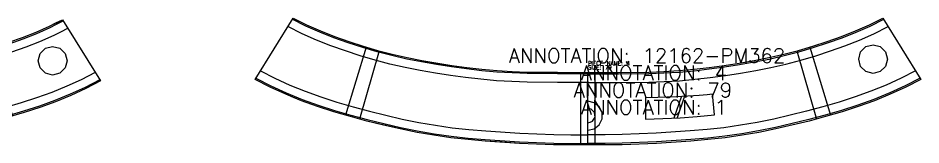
# Model space of a CAD drawing. Extents: x 0 to 3491, y 0 to 2996.
# Drawn here: x 1552 to 2179, y 1448 to 1536 of the extents above; entities that cross this region are included whole.
import ezdxf

# ---------------------------------------------------------------- set-up
doc = ezdxf.new("R2010")
doc.units = 0
for name, color, linetype in [('1', 7, 'CONTINUOUS'), ('14', 7, 'CONTINUOUS'), ('5', 5, 'CONTINUOUS'), ('8', 4, 'CONTINUOUS')]:
    doc.layers.add(name, color=color, linetype=linetype)
doc.styles.get("Standard").update_dxf_attribs({"font": 'txt', "bigfont": ' '})

# ---------------------------------------------------------------- blocks, each defined once
blk = doc.blocks.new('BLK_4_5')
at = {"layer": '1'}
blk.add_lwpolyline([(37.3242, 74.4072), (63.7281, 116.9337), (72.7735, 112.385), (81.9959, 108.2564), (91.4319, 104.5854), (100.9973, 101.2442), (110.6278, 98.0812), (120.3406, 95.1858), (130.1471, 92.5955), (140.0275, 90.3037), (149.9829, 88.3427), (159.986, 86.6242), (180.072, 83.6772), (190.1557, 82.4831), (200.2637, 81.5378), (210.3995, 80.9355), (220.5493, 80.5793), (240.86, 80.4066), (251.0157, 80.3614), (261.1713, 80.3162), (281.4822, 80.4478), (301.7932, 80.5793), (311.9431, 80.9355), (322.0789, 81.5378), (332.1869, 82.4831), (342.2705, 83.6772), (362.3566, 86.6242), (372.3596, 88.3427), (382.3151, 90.3037), (392.1955, 92.5955), (402.002, 95.1858), (411.7148, 98.0812), (421.3452, 101.2442), (430.9107, 104.5854), (440.3467, 108.2564), (449.5691, 112.385), (454.0918, 114.6596), (458.6145, 116.9342), (485.0183, 74.4072), (474.813, 69.111), (464.4007, 64.2892), (453.7433, 59.9636), (442.9218, 56.0492), (431.9782, 52.4666), (420.9351, 49.1942), (409.8126, 46.1828), (387.3853, 40.8458), (376.0901, 38.5419), (364.7254, 36.568), (353.3093, 34.9205), (341.8421, 33.655), (330.3455, 32.648), (307.3175, 31.0903), (284.2542, 30.1787), (272.7149, 30.0305), (261.1713, 30.0876), (249.6277, 30.0305), (238.0884, 30.1787), (215.025, 31.0903), (191.9971, 32.6475), (180.5005, 33.6545), (169.0332, 34.92), (157.6172, 36.5675), (146.2525, 38.5414), (134.9573, 40.8453), (112.5299, 46.1823), (101.4075, 49.1937), (90.3644, 52.4661), (79.4208, 56.0487), (68.5993, 59.9631), (63.2706, 62.1259), (57.9419, 64.2887), (52.7358, 66.6996), (47.5296, 69.1105), (42.4269, 71.7588), (37.3242, 74.4072)], close=True, dxfattribs=at)
at = {"layer": '14'}
blk.add_lwpolyline([(37.3242, 74.4027), (63.7281, 116.9382), (72.7735, 112.3895), (81.9959, 108.2609), (91.4319, 104.5899), (100.9973, 101.2487), (110.6278, 98.0857), (120.3406, 95.1903), (130.1471, 92.6), (140.0275, 90.3082), (149.9829, 88.3472), (159.986, 86.6287), (180.072, 83.6817), (190.1557, 82.4876), (200.2637, 81.5423), (210.3995, 80.94), (220.5493, 80.5838), (240.86, 80.4111), (261.1713, 80.3207), (281.4822, 80.4523), (291.6377, 80.514), (301.7932, 80.5838), (311.9431, 80.94), (322.0789, 81.5423), (332.1869, 82.4876), (342.2705, 83.6817), (362.3566, 86.6287), (372.3596, 88.3472), (382.3151, 90.3082), (392.1955, 92.6), (402.002, 95.1903), (411.7148, 98.0857), (421.3452, 101.2487), (430.9107, 104.5899), (440.3467, 108.2609), (449.5691, 112.3895), (458.6145, 116.9297), (485.0183, 74.4027), (474.813, 69.1065), (464.4007, 64.2847), (453.7433, 59.9591), (442.9218, 56.0447), (431.9782, 52.4621), (420.9351, 49.1897), (409.8126, 46.1783), (387.3853, 40.8413), (376.0901, 38.5374), (364.7254, 36.5635), (353.3093, 34.916), (341.8421, 33.6505), (330.3455, 32.6435), (307.3175, 31.0948), (295.7859, 30.635), (284.2542, 30.1832), (272.7149, 30.035), (249.6277, 30.035), (238.0884, 30.1832), (215.025, 31.0948), (191.9971, 32.652), (180.5005, 33.659), (169.0332, 34.9245), (157.6172, 36.572), (146.2525, 38.5459), (134.9573, 40.8498), (123.7183, 43.4195), (112.5299, 46.1868), (101.4075, 49.1982), (90.3644, 52.4706), (79.4208, 56.0532), (68.5993, 59.9676), (57.9419, 64.2932), (47.5296, 69.115), (37.3242, 74.4027)], close=True, dxfattribs=at)
at = {"layer": '5'}
blk.add_line((261.1713, 74.0298), (261.1713, 64.0298), dxfattribs=at)
at = {"layer": '8'}
for p, q in [((112.7063, 97.4365), (98.3887, 50.0585)), ((121.8036, 94.781), (107.9828, 47.3821)), ((400.539, 94.781), (414.3598, 47.3821)), ((409.6363, 97.4365), (423.9539, 50.0585)), ((256.1713, 30.0389), (256.1713, 80.3307)), ((261.1713, 30.0831), (261.1713, 80.3117)), ((266.1713, 30.0389), (266.1713, 80.3307)), ((322.301, 63.7912), (317.1106, 48.7045)), ((324.458, 63.9145), (319.2627, 48.8132)), ((345.2783, 50.8261), (343.9417, 65.5279))]:
    blk.add_line(p, q, dxfattribs=at)
for points in [[(81.612, 107.3381), (72.3154, 111.4974), (67.7562, 113.7906), (63.197, 116.0838)], [(440.7306, 107.3381), (450.0272, 111.4974), (454.5863, 113.7906), (459.1455, 116.0838)], [(79.3244, 101.7984), (69.5828, 106.1642), (64.8049, 108.5694), (60.0269, 110.9747)], [(261.1713, 79.3208), (240.8475, 79.4483), (220.5237, 79.5798), (210.3482, 79.9373), (200.1868, 80.5415), (190.0476, 81.49), (179.9329, 82.6878), (159.8352, 85.6366), (149.8108, 87.3586), (139.834, 89.3236), (129.9188, 91.6234), (120.0781, 94.2223), (110.3476, 97.1224), (100.6995, 100.2908), (91.0907, 103.6464), (81.612, 107.3341)], [(261.1713, 79.3163), (281.4951, 79.4481), (301.8189, 79.5798), (311.9943, 79.9373), (322.1558, 80.5415), (332.2949, 81.49), (342.4097, 82.6878), (362.5073, 85.6366), (372.5318, 87.3586), (382.5086, 89.3236), (392.4237, 91.6234), (402.2644, 94.2223), (411.995, 97.1224), (421.6431, 100.2908), (431.2519, 103.6464), (440.7306, 107.3341)], [(443.0182, 101.7984), (452.7597, 106.1642), (457.5377, 108.5694), (462.3157, 110.9747)], [(261.1713, 73.3207), (240.8066, 73.4489), (220.4419, 73.581), (210.1026, 73.945), (199.7779, 74.5586), (189.4858, 75.5206), (179.2182, 76.7354), (158.9228, 79.7118), (148.7543, 81.4584), (138.6341, 83.4516), (128.5266, 85.7953), (118.4949, 88.4429), (108.6127, 91.3857), (98.8147, 94.6021), (89.0021, 98.0262), (79.3244, 101.7944)], [(261.1713, 73.3162), (281.536, 73.4486), (301.9007, 73.581), (312.24, 73.945), (322.5647, 74.5586), (332.8569, 75.5206), (343.1244, 76.7354), (363.4198, 79.7118), (373.5883, 81.4584), (383.7085, 83.4516), (393.8159, 85.7953), (403.8477, 88.4429), (413.7299, 91.3857), (423.5279, 94.6021), (433.3405, 98.0262), (443.0182, 101.7944)], [(37.8528, 75.2572), (47.992, 69.9957), (58.3368, 65.2062), (68.9557, 60.8962), (79.7376, 56.996), (90.6574, 53.4212), (101.6767, 50.1556), (112.7759, 47.1505), (135.1612, 41.8234), (146.438, 39.523), (157.768, 37.555), (169.1492, 35.9126), (180.586, 34.6503), (192.052, 33.6459), (215.0916, 32.0879)], [(41.0211, 80.3611), (50.7727, 75.3043), (60.7233, 70.7047), (71.1148, 66.4887), (81.6651, 62.6714), (92.4249, 59.1492), (103.2819, 55.9311), (114.2609, 52.9586), (136.3874, 47.6918), (147.5257, 45.4189), (158.6695, 43.4822), (169.8633, 41.8668), (181.1637, 40.6201), (192.4927, 39.6283), (215.387, 38.0798)], [(481.3214, 80.3611), (471.5698, 75.3043), (461.6193, 70.7047), (451.2277, 66.4887), (440.6775, 62.6714), (429.9176, 59.1492), (419.0607, 55.9311), (408.0817, 52.9586), (385.9552, 47.6918), (374.8169, 45.4189), (363.6731, 43.4822), (352.4793, 41.8668), (341.1789, 40.6201), (329.8499, 39.6283), (306.9556, 38.0798)], [(484.4898, 75.2572), (474.3506, 69.9957), (464.0058, 65.2062), (453.3869, 60.8962), (442.605, 56.996), (431.6852, 53.4212), (420.6659, 50.1556), (409.5667, 47.1505), (387.1814, 41.8234), (375.9046, 39.523), (364.5746, 37.555), (353.1934, 35.9126), (341.7566, 34.6503), (330.2906, 33.6459), (307.251, 32.0879)], [(297.4268, 62.9404), (297.4137, 59.2079), (297.4006, 55.4755), (297.3874, 51.743), (297.3743, 48.0105)], [(297.4268, 62.9456), (306.0034, 63.1308), (318.8623, 63.6105), (334.502, 64.6274), (340.1685, 65.1364), (343.9417, 65.5234)], [(261.1713, 40.3184), (265.5103, 41.3087), (268.9899, 44.0835), (270.9207, 48.0932), (270.9207, 52.5436), (268.9899, 56.5533), (265.5103, 59.3281), (261.1713, 60.3184)], [(261.1713, 45.3184), (262.7302, 45.8638), (264.289, 46.4092), (265.1676, 47.8075), (266.0462, 49.2058), (265.6763, 52.4878), (263.3408, 54.8232), (261.1713, 55.3184)], [(297.3743, 48.006), (303.3716, 48.1931), (309.3689, 48.3762), (321.3562, 48.9255), (333.3301, 49.7189), (345.2783, 50.8313)], [(215.387, 38.0838), (238.252, 37.1762), (249.7086, 37.03), (261.1695, 37.088)], [(306.9556, 38.0838), (284.0906, 37.1762), (272.634, 37.03), (261.1731, 37.088)], [(215.0916, 32.0919), (238.1354, 31.1777), (249.6518, 31.0301), (261.1725, 31.0876)], [(307.251, 32.0919), (284.2072, 31.1777), (272.6908, 31.0301), (261.1701, 31.0876)]]:
    blk.add_lwpolyline(points, dxfattribs=at)
blk.add_lwpolyline([(461.8195, 88.4426), (460.4798, 83.4426), (456.8195, 79.7823), (451.8195, 78.4426), (446.8195, 79.7823), (443.1592, 83.4426), (441.8195, 88.4426), (443.1592, 93.4426), (446.8195, 97.1029), (451.8195, 98.4426), (456.8195, 97.1029), (460.4798, 93.4426), (461.8195, 88.4426)], close=True, dxfattribs=at)
at = {"layer": '1'}
for s, height, p in [('ANNOTATION: 12162-PM362', 10, (202.5092, 86.4817)), ('PIECE NAME: 4', 2.8, (261.1713, 85.2443)), ('ANNOTATION: 4', 10, (252.5092, 74.4816)), ('SIZE: 76', 2.8, (261.1713, 82.4443)), ('ANNOTATION: 76', 10, (247.5092, 62.4816)), ('ANNOTATION: 1', 10, (252.5092, 50.4816))]:
    blk.add_text(s, height=height, dxfattribs=at).set_placement(p)
blk = doc.blocks.new('BLK_4_6')
at = {"layer": '1'}
blk.add_lwpolyline([(30, 75.5326), (56.4038, 118.0591), (65.7859, 113.3701), (75.3491, 109.1151), (85.1364, 105.331), (95.0562, 101.8874), (105.0443, 98.6271), (115.1166, 95.6428), (125.2872, 92.9727), (135.5335, 90.6106), (145.8588, 88.5893), (156.2329, 86.8181), (166.6339, 85.2), (177.0636, 83.7805), (187.5214, 82.5498), (198.0042, 81.5754), (208.5163, 80.9546), (219.0424, 80.5874), (240.1062, 80.4094), (261.1713, 80.3162), (282.2379, 80.3515), (303.3002, 80.5874), (313.8263, 80.9546), (324.3384, 81.5754), (334.8212, 82.5498), (345.279, 83.7805), (355.7086, 85.2), (366.1096, 86.8181), (376.4838, 88.5893), (386.8091, 90.6106), (397.0554, 92.9727), (407.226, 95.6428), (417.2983, 98.6271), (427.2864, 101.8874), (437.2061, 105.331), (446.9934, 109.1151), (456.5567, 113.3701), (465.9387, 118.0596), (492.3426, 75.5326), (481.8021, 70.1014), (471.0504, 65.1577), (460.0431, 60.7216), (448.8684, 56.7084), (437.5659, 53.0347), (426.1627, 49.6794), (414.6756, 46.5913), (391.5146, 41.1188), (379.8499, 38.7565), (368.1134, 36.7325), (356.3245, 35.0432), (344.4815, 33.7456), (332.6087, 32.713), (308.8275, 31.1163), (285.0092, 30.1815), (273.0927, 30.0296), (269.1073, 30.0296), (249.2499, 30.0296), (237.3334, 30.1815), (225.4242, 30.6489), (213.515, 31.1163), (201.6245, 31.9147), (189.7339, 32.713), (177.861, 33.7456), (166.0181, 35.0432), (154.2291, 36.7325), (142.4927, 38.7565), (130.828, 41.1188), (119.2206, 43.758), (107.667, 46.5913), (96.1798, 49.6794), (84.7766, 53.0347), (73.4741, 56.7084), (62.2995, 60.7216), (51.2921, 65.1577), (40.5405, 70.1014), (30, 75.5326)], close=True, dxfattribs=at)
at = {"layer": '14'}
blk.add_lwpolyline([(30, 75.5281), (56.4038, 118.0636), (65.7859, 113.3746), (75.3491, 109.1196), (85.1364, 105.3355), (95.0562, 101.8919), (105.0443, 98.6316), (115.1166, 95.6473), (125.2872, 92.9772), (135.5335, 90.6151), (145.8588, 88.5938), (166.6339, 85.2045), (177.0636, 83.785), (187.5214, 82.5543), (198.0042, 81.5799), (208.5163, 80.9591), (219.0424, 80.5919), (229.5743, 80.4989), (240.1062, 80.4139), (261.1713, 80.3207), (303.3002, 80.5919), (313.8263, 80.9591), (324.3384, 81.5799), (334.8212, 82.5543), (345.279, 83.785), (355.7086, 85.2045), (366.1096, 86.8226), (376.4838, 88.5938), (386.8091, 90.6151), (397.0554, 92.9772), (407.226, 95.6473), (417.2983, 98.6316), (427.2864, 101.8919), (437.2061, 105.3355), (446.9934, 109.1196), (456.5567, 113.3746), (465.9387, 118.0551), (492.3426, 75.5281), (481.8021, 70.0969), (471.0504, 65.1532), (460.0431, 60.7171), (448.8684, 56.7039), (437.5659, 53.0302), (426.1627, 49.6749), (414.6756, 46.5868), (391.5146, 41.1143), (379.8499, 38.752), (368.1134, 36.728), (356.3245, 35.0387), (344.4815, 33.7411), (332.6087, 32.7085), (308.8275, 31.1118), (285.0092, 30.177), (273.0927, 30.0251), (261.1713, 30.0876), (249.2499, 30.0251), (237.3334, 30.177), (213.515, 31.1118), (189.7339, 32.7085), (177.861, 33.7411), (166.0181, 35.0387), (154.2291, 36.728), (142.4927, 38.752), (130.828, 41.1143), (107.667, 46.5868), (96.1798, 49.6749), (84.7766, 53.0302), (73.4741, 56.7039), (62.2995, 60.7171), (56.7958, 62.9392), (51.2921, 65.1532), (40.5405, 70.0969), (30, 75.5281)], close=True, dxfattribs=at)
at = {"layer": '5'}
blk.add_line((261.1713, 74.0298), (261.1713, 64.0298), dxfattribs=at)
at = {"layer": '8'}
for p, q in [((107.1613, 97.9746), (92.8528, 50.6268)), ((116.2604, 95.3284), (102.4488, 47.9601)), ((406.0822, 95.3284), (419.8938, 47.9601)), ((415.1813, 97.9746), (429.4898, 50.6268)), ((256.1713, 30.0388), (256.1713, 80.3307)), ((261.1713, 30.0831), (261.1713, 80.3117)), ((266.1713, 30.0388), (266.1713, 80.3307)), ((326.051, 63.7912), (320.8606, 48.7045)), ((328.208, 63.9145), (323.0127, 48.8132)), ((349.0283, 50.8261), (347.6917, 65.5279))]:
    blk.add_line(p, q, dxfattribs=at)
for points in [[(84.7989, 104.3949), (74.9689, 108.1917), (65.3293, 112.4819), (55.8728, 117.2092)], [(437.5437, 104.3949), (447.3737, 108.1917), (457.0133, 112.4819), (466.4697, 117.2092)], [(82.7335, 98.7684), (72.7027, 102.6455), (62.6074, 107.1454), (52.7027, 112.1002)], [(439.6091, 98.7684), (449.6399, 102.6455), (459.7351, 107.1454), (469.6399, 112.1002)], [(261.1713, 79.3208), (240.0934, 79.3518), (219.0198, 79.5879), (208.468, 79.9563), (197.9303, 80.5789), (187.4164, 81.5564), (176.9269, 82.791), (166.492, 84.2111), (156.0858, 85.8301), (145.6909, 87.6047), (135.3449, 89.6299), (125.0635, 92), (114.8584, 94.6786), (104.7681, 97.6672), (94.7626, 100.9329), (84.7989, 104.3909)], [(261.1713, 79.3163), (282.2492, 79.3516), (303.3228, 79.5879), (313.8745, 79.9563), (324.4123, 80.5789), (334.9262, 81.5564), (345.4157, 82.791), (355.8505, 84.2111), (366.2567, 85.8301), (376.6516, 87.6047), (386.9977, 89.6299), (397.2791, 92), (407.4842, 94.6786), (417.5745, 97.6672), (427.58, 100.9329), (437.5437, 104.3909)], [(261.1713, 73.3207), (240.0629, 73.3518), (218.9588, 73.589), (208.2434, 73.9638), (197.5427, 74.5958), (186.8759, 75.5866), (176.2342, 76.8375), (165.7025, 78.2694), (155.1996, 79.9029), (144.6607, 81.7016), (134.1718, 83.7545), (123.6972, 86.1681), (113.2996, 88.895), (103.0582, 91.9255), (92.9029, 95.2382), (82.7335, 98.7644)], [(261.1713, 73.3162), (282.2797, 73.3516), (303.3838, 73.589), (314.0991, 73.9638), (324.7998, 74.5958), (335.4666, 75.5866), (346.1084, 76.8375), (356.64, 78.2694), (367.143, 79.9029), (377.6819, 81.7016), (388.1708, 83.7545), (398.6453, 86.1681), (409.043, 88.895), (419.2844, 91.9255), (429.4397, 95.2382), (439.6091, 98.7644)], [(30.5286, 76.3826), (41.0016, 70.9866), (51.6846, 66.0755), (62.6526, 61.6554), (73.7873, 57.6562), (85.0659, 53.99), (96.4459, 50.6414), (107.9096, 47.5597), (131.0291, 42.0968), (142.6758, 39.7379), (154.3778, 37.7198), (166.1316, 36.0355), (177.9434, 34.7411), (189.7852, 33.7112), (213.5803, 32.1134)], [(33.6969, 81.4865), (43.7741, 76.2978), (54.0546, 71.579), (64.7931, 67.253), (75.6934, 63.3368), (86.8115, 59.7226), (98.0292, 56.4211), (109.3738, 53.3711), (132.2364, 47.9675), (143.7451, 45.6355), (155.2594, 43.6484), (166.8256, 41.9911), (178.5016, 40.712), (190.2075, 39.6944), (213.8635, 38.1056)], [(488.6457, 81.4865), (478.5684, 76.2978), (468.288, 71.579), (457.5495, 67.253), (446.6492, 63.3368), (435.531, 59.7226), (424.3134, 56.4211), (412.9688, 53.3711), (390.1062, 47.9675), (378.5974, 45.6355), (367.0832, 43.6484), (355.517, 41.9911), (343.841, 40.712), (332.135, 39.6944), (308.479, 38.1056)], [(491.814, 76.3826), (481.341, 70.9866), (470.658, 66.0755), (459.69, 61.6554), (448.5553, 57.6562), (437.2766, 53.99), (425.8966, 50.6414), (414.433, 47.5597), (391.3135, 42.0968), (379.6668, 39.7379), (367.9648, 37.7198), (356.211, 36.0355), (344.3991, 34.7411), (332.5574, 33.7112), (308.7622, 32.1134)], [(301.1768, 62.9404), (301.1637, 59.2079), (301.1506, 55.4755), (301.1374, 51.743), (301.1243, 48.0105)], [(301.1768, 62.9456), (309.7534, 63.1308), (322.6123, 63.6105), (338.252, 64.6274), (343.9185, 65.1364), (347.6917, 65.5234)], [(261.1713, 40.3184), (265.5103, 41.3087), (268.9899, 44.0835), (270.9207, 48.0932), (270.9207, 52.5436), (268.9899, 56.5533), (265.5103, 59.3281), (261.1713, 60.3184)], [(261.1713, 45.3184), (262.7302, 45.8638), (264.289, 46.4092), (265.1676, 47.8075), (266.0462, 49.2058), (265.6763, 52.4878), (263.3408, 54.8232), (261.1713, 55.3184)], [(301.1243, 48.006), (307.1216, 48.1931), (313.1189, 48.3762), (325.1062, 48.9255), (337.0801, 49.7189), (349.0283, 50.8313)], [(213.8635, 38.1096), (237.4896, 37.1785), (249.3274, 37.0286), (261.1695, 37.088)], [(308.479, 38.1096), (284.8529, 37.1785), (273.0152, 37.0286), (261.1731, 37.088)], [(213.5803, 32.1174), (237.3798, 31.18), (249.2737, 31.0286), (261.1725, 31.0876)], [(308.7622, 32.1174), (284.9628, 31.18), (273.0689, 31.0286), (261.1701, 31.0876)]]:
    blk.add_lwpolyline(points, dxfattribs=at)
blk.add_lwpolyline([(469.1437, 89.568), (467.804, 84.568), (464.1437, 80.9078), (459.1437, 79.568), (454.1437, 80.9078), (450.4834, 84.568), (449.1437, 89.568), (450.4834, 94.568), (454.1437, 98.2283), (459.1437, 99.568), (464.1437, 98.2283), (467.804, 94.568), (469.1437, 89.568)], close=True, dxfattribs=at)
at = {"layer": '1'}
for s, height, p in [('ANNOTATION: 12162-PM362', 10, (206.1713, 87.0444)), ('PIECE NAME: 4', 2.8, (261.1713, 85.2443)), ('ANNOTATION: 4', 10, (256.1713, 75.0444)), ('SIZE: 79', 2.8, (261.1713, 82.4443)), ('ANNOTATION: 79', 10, (251.1713, 63.0443)), ('ANNOTATION: 1', 10, (256.1713, 51.0443))]:
    blk.add_text(s, height=height, dxfattribs=at).set_placement(p)

msp = doc.modelspace()

# ---------------------------------------------------------------- block references
at = {"layer": '1'}
for name, p in [('BLK_4_6', (1687.0276, 1418.4229)), ('BLK_4_5', (1124.6851, 1418.4229))]:
    msp.add_blockref(name, p, dxfattribs=at)

doc.saveas('drawing.dxf')
